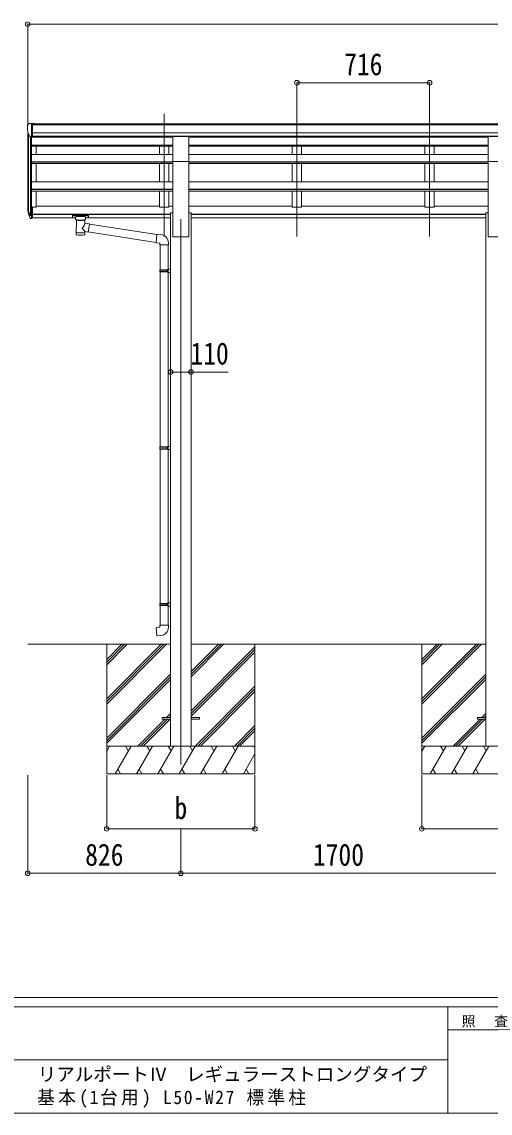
# Model space of a CAD drawing. Units: millimetres at full size, sheet at 1:25. Extents: x -6988 to 7066, y -4877 to 4823.
# Drawn here: x -8 to 2519, y -4877 to 1015 of the extents above; entities that cross this region are included whole.
import ezdxf
from ezdxf.enums import TextEntityAlignment as Align

# ---------------------------------------------------------------- set-up
doc = ezdxf.new("R2010")
doc.units = ezdxf.units.MM
doc.header["$LTSCALE"] = 25
doc.header["$PDMODE"] = 32
doc.header["$PDSIZE"] = 25
for name, color, linetype, lineweight in [('0-0_0', 7, 'Continuous', 9), ('0-1_本体', 4, 'Continuous', 9), ('0-2_部品', 7, 'Continuous', 9), ('0-8_PARTS2', 2, 'Continuous', 9), ('0-A_寸法', 6, 'Continuous', 9), ('F-0_240', 7, 'Continuous', 9)]:
    doc.layers.add(name, color=color, linetype=linetype, lineweight=lineweight)
doc.styles.add('ＭＳ ゴシック', font='')
doc.styles.get('ＭＳ ゴシック').set_extended_font_data('MS Gothic')

msp = doc.modelspace()

# ---------------------------------------------------------------- linework, layer by layer
at = {"layer": '0-0_0'}
for p, q in [((24.13, -2345.47), (795.13, -2345.47)), ((450.13, -2345.47), (450.13, -3045.47)), ((450.13, -2639.65), (744.31, -2345.47)), ((450.13, -2653.79), (758.45, -2345.47)), ((450.13, -2667.93), (772.6, -2345.47)), ((450.13, -2455.8), (560.46, -2345.47)), ((450.13, -2441.66), (546.32, -2345.47)), ((450.13, -2427.52), (532.18, -2345.47)), ((905.13, -2345.47), (2495.13, -2345.47)), ((905.13, -2521.3), (1080.96, -2345.47)), ((905.13, -2507.16), (1066.82, -2345.47)), ((905.13, -2493.02), (1052.68, -2345.47)), ((1250.13, -2345.47), (1250.13, -3045.47)), ((2150.13, -2345.47), (2150.13, -3045.47)), ((2150.13, -2639.65), (2444.31, -2345.47)), ((2150.13, -2653.79), (2458.45, -2345.47)), ((2150.13, -2667.93), (2472.6, -2345.47)), ((2150.13, -2455.8), (2260.46, -2345.47)), ((2150.13, -2441.66), (2246.32, -2345.47)), ((2150.13, -2427.52), (2232.18, -2345.47)), ((905.13, -2705.15), (1250.13, -2360.15)), ((905.13, -2719.29), (1250.13, -2374.29)), ((905.13, -2733.43), (1250.13, -2388.44)), ((450.13, -2851.78), (795.13, -2506.78)), ((450.13, -2865.92), (795.13, -2520.93)), ((2150.13, -2851.78), (2495.13, -2506.78)), ((2150.13, -2865.92), (2495.13, -2520.93)), ((450.13, -2880.07), (795.13, -2535.07)), ((926.94, -2895.47), (1250.13, -2572.28)), ((941.08, -2895.47), (1250.13, -2586.43)), ((2150.13, -2880.07), (2495.13, -2535.07)), ((955.23, -2895.47), (1250.13, -2600.57)), ((618.57, -2895.47), (764.07, -2749.97)), ((632.72, -2895.47), (778.22, -2749.97)), ((646.86, -2895.47), (792.36, -2749.97)), ((773.07, -2740.97), (795.13, -2718.91)), ((787.22, -2740.97), (795.13, -2733.06)), ((2318.57, -2895.47), (2464.07, -2749.97)), ((2332.72, -2895.47), (2478.22, -2749.97)), ((2346.86, -2895.47), (2492.36, -2749.97)), ((2473.07, -2740.97), (2495.13, -2718.91)), ((2487.22, -2740.97), (2495.13, -2733.06)), ((1139.07, -2895.47), (1250.13, -2784.41)), ((1153.22, -2895.47), (1250.13, -2798.56)), ((1167.36, -2895.47), (1250.13, -2812.7)), ((1250.13, -2895.47), (450.13, -2895.47)), ((450.13, -2922.98), (466.01, -2895.47)), ((494.88, -3045.47), (581.48, -2895.47)), ((566.48, -2921.45), (551.48, -2895.47)), ((610.35, -3045.47), (696.95, -2895.47)), ((681.95, -2921.45), (666.95, -2895.47)), ((725.82, -3045.47), (812.42, -2895.47)), ((797.42, -2921.45), (782.42, -2895.47)), ((841.29, -3045.47), (927.89, -2895.47)), ((912.89, -2921.45), (897.89, -2895.47)), ((956.76, -3045.47), (1043.36, -2895.47)), ((1028.36, -2921.45), (1013.36, -2895.47)), ((1072.23, -3045.47), (1158.83, -2895.47)), ((1128.83, -2895.47), (1143.83, -2921.45)), ((1187.7, -3045.47), (1250.13, -2937.33)), ((1244.3, -2895.47), (1250.13, -2905.57)), ((2950.13, -2895.47), (2150.13, -2895.47)), ((2150.13, -2922.98), (2166.01, -2895.47)), ((2194.88, -3045.47), (2281.48, -2895.47)), ((2266.48, -2921.45), (2251.48, -2895.47)), ((2310.35, -3045.47), (2396.95, -2895.47)), ((2381.95, -2921.45), (2366.95, -2895.47)), ((2425.82, -3045.47), (2512.42, -2895.47)), ((2497.42, -2921.45), (2482.42, -2895.47)), ((450.13, -3045.47), (1250.13, -3045.47)), ((509.88, -3019.49), (524.87, -3045.47)), ((625.35, -3019.49), (640.35, -3045.47)), ((740.82, -3019.49), (755.82, -3045.47)), ((856.29, -3019.49), (871.29, -3045.47)), ((971.76, -3019.49), (986.76, -3045.47)), ((1087.23, -3019.49), (1102.23, -3045.47)), ((1202.7, -3019.49), (1217.7, -3045.47)), ((2150.13, -3045.47), (2950.13, -3045.47)), ((2209.88, -3019.49), (2224.87, -3045.47)), ((2325.35, -3019.49), (2340.35, -3045.47)), ((2440.82, -3019.49), (2455.82, -3045.47))]:
    msp.add_line(p, q, dxfattribs=at)
at = {"layer": '0-1_本体'}
for p, q in [((24.13, 13.8), (24.13, 427.31)), ((50.63, 464.06), (5049.63, 464.06)), ((50.63, 458.71), (5049.63, 458.71)), ((50.63, 415.19), (5049.63, 415.19)), ((28.41, 408.51), (28.41, -10.47)), ((38.13, 393.16), (38.13, -28.47)), ((44.13, 393.68), (44.13, 15.97)), ((44.13, 392.19), (807.63, 392.19)), ((50.63, 397.52), (5049.63, 397.52)), ((807.63, 395.14), (50.63, 395.14)), ((735.13, 395.14), (735.13, 392.19)), ((785.13, 395.14), (785.13, 392.19)), ((892.63, 395.14), (2507.63, 395.14)), ((892.63, 392.19), (2507.63, 392.19)), ((1451.13, 395.14), (1451.13, 392.19)), ((1501.13, 395.14), (1501.13, 392.19)), ((2167.13, 395.14), (2167.13, 392.19)), ((2217.13, 395.14), (2217.13, 392.19)), ((44.13, 350.23), (807.63, 350.23)), ((44.13, 348.54), (807.63, 348.54)), ((44.13, 344.75), (807.63, 344.75)), ((44.13, 299.33), (807.63, 299.33)), ((69.13, 299.33), (69.13, 344.75)), ((735.13, 344.75), (735.13, 299.33)), ((785.13, 344.75), (785.13, 299.33)), ((892.63, 350.23), (2507.63, 350.23)), ((892.63, 348.54), (2507.63, 348.54)), ((892.63, 344.75), (2507.63, 344.75)), ((892.63, 299.33), (2507.63, 299.33)), ((1451.13, 344.75), (1451.13, 299.33)), ((1501.13, 344.75), (1501.13, 299.33)), ((2167.13, 344.75), (2167.13, 299.33)), ((2217.13, 344.75), (2217.13, 299.33)), ((44.13, 258.74), (807.63, 258.74)), ((44.13, 257.06), (807.63, 257.06)), ((44.13, 250.19), (807.63, 250.19)), ((69.13, 151.09), (69.13, 250.19)), ((735.13, 250.19), (735.13, 151.09)), ((785.13, 250.19), (785.13, 151.09)), ((807.63, -145.47), (807.63, 261.49)), ((892.63, -145.47), (892.63, 261.49)), ((892.63, 258.74), (2507.63, 258.74)), ((892.63, 257.06), (2507.63, 257.06)), ((892.63, 250.19), (2507.63, 250.19)), ((1451.13, 250.19), (1451.13, 151.09)), ((1501.13, 250.19), (1501.13, 151.09)), ((2167.13, 250.19), (2167.13, 151.09)), ((2217.13, 250.19), (2217.13, 151.09)), ((2507.63, -145.47), (2507.63, 261.49)), ((44.13, 151.09), (807.63, 151.09)), ((892.63, 151.09), (2507.63, 151.09)), ((44.13, 111.95), (807.63, 111.95)), ((44.13, 110.28), (807.63, 110.28)), ((44.13, 100.64), (807.63, 100.64)), ((69.13, 15.14), (69.13, 100.64)), ((735.13, 100.64), (735.13, 15.14)), ((892.63, 111.95), (2507.63, 111.95)), ((892.63, 110.28), (2507.63, 110.28)), ((892.63, 100.64), (2507.63, 100.64)), ((1451.13, 100.64), (1451.13, 15.14)), ((2167.13, 100.64), (2167.13, 15.14)), ((50.63, 15.14), (69.13, 15.14)), ((69.13, 20.35), (735.13, 20.35)), ((785.13, 20.35), (807.63, 20.35)), ((892.63, 20.35), (1451.13, 20.35)), ((1501.13, 20.35), (2167.13, 20.35)), ((2217.13, 20.35), (2507.63, 20.35)), ((50.63, -23.95), (795.13, -23.95)), ((50.63, -25.33), (795.13, -25.33)), ((50.63, -42.51), (282.13, -42.51)), ((336.13, -42.51), (795.13, -42.51)), ((795.13, -15.47), (795.13, -2895.47)), ((795.13, -15.47), (807.63, -15.47)), ((892.63, -15.47), (905.13, -15.47)), ((905.13, -15.47), (905.13, -2895.47)), ((905.13, -23.95), (2495.13, -23.95)), ((905.13, -25.33), (2495.13, -25.33)), ((905.13, -42.51), (2495.13, -42.51)), ((2495.13, -15.47), (2495.13, -2895.47)), ((2495.13, -15.47), (2507.63, -15.47)), ((807.63, -145.47), (892.63, -145.47)), ((2507.63, -145.47), (2592.63, -145.47))]:
    msp.add_line(p, q, dxfattribs=at)
for points in [[(785.13, 100.64), (785.13, 15.14), (735.13, 15.14)], [(1501.13, 100.64), (1501.13, 15.14), (1451.13, 15.14)], [(2217.13, 100.64), (2217.13, 15.14), (2167.13, 15.14)]]:
    msp.add_lwpolyline(points, dxfattribs=at)
at = {"layer": '0-2_部品'}
for p, q in [((22.13, 456.3), (22.13, 455.67)), ((29.04, 465.1), (24.97, 459.29)), ((32.13, 465.67), (29.8, 465.52)), ((32.13, 465.67), (50.63, 465.67)), ((44.13, 392.68), (44.13, 465.67)), ((50.63, 465.67), (60.63, 465.58)), ((50.63, 393.68), (50.63, 465.67)), ((60.63, 463.48), (60.63, 465.58)), ((36.51, 394.5), (27.23, 410.56)), ((44.13, 392.68), (38.92, 393)), ((50.63, 393.68), (44.13, 393.68)), ((807.63, 395.64), (892.63, 395.64)), ((807.63, 261.49), (807.63, 395.64)), ((892.63, 261.49), (892.63, 395.64)), ((2507.63, 395.64), (2592.63, 395.64)), ((2507.63, 261.49), (2507.63, 395.64)), ((807.63, 261.49), (892.63, 261.49)), ((2507.63, 261.49), (2592.63, 261.49)), ((44.13, 15.97), (44.13, -45.91)), ((50.63, 15.97), (44.13, 15.97)), ((50.63, 15.97), (50.63, -45.09)), ((26.52, -10.07), (36.69, -29.24)), ((37.7, -27.99), (27.94, -9.58)), ((29.11, -26.93), (36.69, -44.41)), ((44.13, -28.74), (39, -28.74)), ((44.13, -30.74), (39.29, -30.74)), ((44.13, -45.91), (39.29, -45.91)), ((50.63, -22.34), (44.13, -22.34)), ((50.63, -27.74), (44.13, -27.74)), ((50.63, -45.09), (44.13, -45.09)), ((265.63, -30.81), (265.63, -41.57)), ((265.63, -31), (265.63, -32.54)), ((267.63, -30.14), (350.63, -30.14)), ((267.63, -32.32), (350.63, -32.32)), ((267.63, -42.23), (282.13, -42.23)), ((282.13, -49.04), (282.13, -38.76)), ((286.23, -53.54), (286.21, -133.83)), ((332.03, -71.11), (332.03, -53.53)), ((336.13, -49.04), (336.13, -38.76)), ((336.13, -42.23), (350.63, -42.23)), ((352.63, -30.81), (352.63, -41.57)), ((357.25, -75.02), (332.03, -71.11)), ((332.05, -133.83), (332.03, -117.2)), ((332.03, -117.45), (350.23, -120.28)), ((357.25, -75.02), (350.23, -120.28)), ((721.07, -133.52), (356.94, -77.03)), ((717.4, -175.46), (350.5, -118.54)), ((742.05, -133.65), (721.22, -131.82)), ((737.13, -189.39), (783.13, -189.39)), ((739.13, -189.39), (739.13, -323.38)), ((781.13, -189.39), (781.13, -320.83)), ((783.13, -189.39), (783.13, -178.47)), ((737.13, -325.38), (738.13, -323.38)), ((737.13, -325.38), (781.13, -325.38)), ((737.13, -325.38), (737.13, -333.38)), ((737.13, -333.38), (781.13, -333.38)), ((737.13, -333.38), (738.13, -335.38)), ((738.13, -323.38), (781.13, -323.38)), ((738.13, -335.38), (781.13, -335.38)), ((739.13, -335.38), (739.13, -1279.57)), ((776.65, -325.38), (776.22, -323.38)), ((779.13, -320.88), (795.13, -320.41)), ((779.13, -322.88), (779.13, -320.88)), ((779.13, -322.88), (781.13, -322.88)), ((779.13, -337.88), (779.13, -335.88)), ((779.13, -337.88), (795.13, -338.35)), ((781.13, -337.94), (781.13, -1277.01)), ((795.13, -320.41), (795.13, -338.35)), ((737.13, -1281.57), (738.13, -1279.57)), ((737.13, -1281.57), (781.13, -1281.57)), ((737.13, -1281.57), (737.13, -1289.57)), ((737.13, -1289.57), (781.13, -1289.57)), ((737.13, -1289.57), (738.13, -1291.57)), ((738.13, -1279.57), (781.13, -1279.57)), ((738.13, -1291.57), (781.13, -1291.57)), ((739.13, -1291.57), (739.13, -2124.73)), ((776.65, -1281.57), (776.22, -1279.57)), ((779.13, -1277.07), (795.13, -1276.6)), ((779.13, -1279.07), (779.13, -1277.07)), ((779.13, -1279.07), (781.13, -1279.07)), ((779.13, -1294.07), (779.13, -1292.07)), ((779.13, -1294.07), (795.13, -1294.54)), ((781.13, -1294.13), (781.13, -2122.17)), ((795.13, -1276.6), (795.13, -1294.54)), ((737.13, -2126.73), (738.13, -2124.73)), ((737.13, -2126.73), (781.13, -2126.73)), ((737.13, -2126.73), (737.13, -2134.73)), ((737.13, -2134.73), (781.13, -2134.73)), ((737.13, -2134.73), (738.13, -2136.73)), ((738.13, -2124.73), (781.13, -2124.73)), ((738.13, -2136.73), (781.13, -2136.73)), ((739.13, -2136.73), (739.13, -2242.87)), ((776.65, -2126.73), (776.22, -2124.73)), ((779.13, -2122.23), (795.13, -2121.76)), ((779.13, -2124.23), (779.13, -2122.23)), ((779.13, -2124.23), (781.13, -2124.23)), ((779.13, -2139.23), (779.13, -2137.23)), ((779.13, -2139.23), (795.13, -2139.7)), ((781.13, -2139.29), (781.13, -2242.87)), ((795.13, -2121.76), (795.13, -2139.7)), ((737.13, -2242.87), (783.13, -2242.87)), ((737.13, -2252.87), (737.13, -2242.87)), ((783.13, -2242.87), (783.13, -2253.79))]:
    msp.add_line(p, q, dxfattribs=at)
at = {"layer": '0-2_部品', "color": 4}
for p, q in [((750.13, -2740.97), (750.13, -2749.97)), ((795.13, -2740.97), (750.13, -2740.97)), ((795.13, -2749.97), (750.13, -2749.97)), ((950.13, -2740.97), (905.13, -2740.97)), ((950.13, -2749.97), (905.13, -2749.97)), ((950.13, -2740.97), (950.13, -2749.97)), ((2450.13, -2740.97), (2450.13, -2749.97)), ((2495.13, -2740.97), (2450.13, -2740.97)), ((2495.13, -2749.97), (2450.13, -2749.97))]:
    msp.add_line(p, q, dxfattribs=at)
at = {"layer": '0-2_部品'}
for points in [[(265.63, -30.81), (265.67, -30.61), (265.75, -30.47), (265.85, -30.38), (265.95, -30.32), (266.07, -30.27), (266.37, -30.21), (266.86, -30.17), (267.4, -30.14), (267.63, -30.14)], [(265.63, -41.57), (265.67, -41.76), (265.75, -41.9), (265.85, -41.99), (265.95, -42.05), (266.07, -42.1), (266.37, -42.16), (266.86, -42.21), (267.4, -42.23), (267.63, -42.23)], [(282.17, -48.98), (282.15, -49.34), (282.39, -50.3), (282.91, -51.18), (283.72, -52.02), (284.83, -52.81), (286.23, -53.54)], [(332.03, -53.53), (332.26, -53.43), (333.62, -52.7), (334.73, -51.85), (335.49, -50.99), (335.95, -50.09), (336.12, -49.2)], [(350.63, -30.14), (350.98, -30.15), (351.51, -30.17), (351.96, -30.22), (352.27, -30.3), (352.44, -30.4), (352.56, -30.54), (352.62, -30.72), (352.63, -30.81)], [(350.63, -42.23), (350.98, -42.23), (351.51, -42.2), (351.96, -42.15), (352.27, -42.07), (352.44, -41.97), (352.56, -41.84), (352.62, -41.66), (352.63, -41.57)], [(721.22, -131.82), (717.21, -177.65), (737.13, -179.39), (737.13, -189.39)], [(776.65, -325.38), (776.65, -333.38), (776.22, -335.38)], [(779.13, -335.88), (781.13, -335.88), (781.13, -322.88)], [(776.65, -1281.57), (776.65, -1289.57), (776.22, -1291.57)], [(779.13, -1292.07), (781.13, -1292.07), (781.13, -1279.07)], [(776.65, -2126.73), (776.65, -2134.73), (776.22, -2136.73)], [(779.13, -2137.23), (781.13, -2137.23), (781.13, -2124.23)], [(742.05, -2298.62), (721.22, -2300.44), (717.21, -2254.61), (737.13, -2252.87)]]:
    msp.add_lwpolyline(points, dxfattribs=at)
for centre, radius, start, end in [((25.13, 456.3), 3, 93, 180), ((224.13, 455.67), 202, 180, 192.90261), ((29.86, 464.53), 1, 93.5, 145), ((39.11, 396), 3, 210, 266.5), ((112.79, 12.1), 89.07, 174.49576, 194.41188), ((112.08, 16.38), 88.05, 177.22392, 197.21071), ((157.35, 9.15), 133.22, 183.27987, 195.71302), ((39.29, -27.74), 3, 210, 270), ((39.29, -42.91), 3, 210, 270), ((39, -27.24), 1.5, 210, 270), ((738.13, -178.47), 45, 0, 85), ((738.13, -2253.79), 45, 275, 0)]:
    msp.add_arc(centre, radius, start, end, dxfattribs=at)
for centre, major_axis, ratio, start_param, end_param in [((267.63, -32.54), (2, 0), 0.109601, 1.5707963, 3.1415927), ((309.13, -38.76), (27, 0), 0.122176, 6.2831853, 9.424778), ((309.14, -53.99), (-22.91, 0.42), 0.072511, 0.0008029, 1.5715993), ((309.14, -55.62), (-22.91, 0.42), 0.072511, 0.0008029, 1.5715993), ((309.12, -53.99), (22.92, 0.42), 0.07247, 4.71158, 6.2823764), ((309.12, -55.62), (22.92, 0.42), 0.07247, 4.71158, 6.2823764), ((320.13, -49.04), (16, 0), 0.361356, 6.2636979, 6.2831853), ((350.63, -32.54), (2, 0), 0.109601, 0, 1.5707963), ((309.13, -97.65), (-22.81, -26.62), 0.234429, 1.6855472, 3.1268519), ((311.69, -95.01), (20.32, -22.25), 0.045535, 0.0389954, 1.3075346), ((309.13, -133.83), (22.92, 0), 0.101955, 3.1415499, 6.2833984), ((309.13, -121.39), (22.91, 0), 0.122865, 3.1415927, 6.2831853)]:
    msp.add_ellipse(centre, major_axis=major_axis, ratio=ratio, start_param=start_param, end_param=end_param, dxfattribs=at)
at = {"layer": '0-8_PARTS2'}
for p, q in [((760.13, -143.13), (760.13, 519.4)), ((1476.13, -143.13), (1476.13, 519.4)), ((2192.13, -143.13), (2192.13, 519.4)), ((850.13, -49.33), (850.13, -2995.47))]:
    msp.add_line(p, q, dxfattribs=at)
at = {"layer": '0-A_寸法'}
for p, q in [((24.13, 1002.89), (24.13, 457.26)), ((24.13, 1002.89), (5076.13, 1002.89)), ((1476.13, 686.27), (1476.13, 457.26)), ((1476.13, 686.27), (2192.13, 686.27)), ((2192.13, 686.27), (2192.13, 457.26)), ((795.13, -875.65), (905.13, -875.65)), ((905.13, -875.65), (1105.13, -875.65)), ((24.13, -3581.84), (24.13, -3052.89)), ((450.13, -3341.86), (450.13, -3052.89)), ((1250.13, -3341.86), (1250.13, -3052.89)), ((2150.13, -3341.86), (2150.13, -3052.89)), ((450.13, -3341.86), (1250.13, -3341.86)), ((850.13, -3581.84), (850.13, -3341.86)), ((2150.13, -3341.86), (2950.13, -3341.86)), ((24.13, -3581.84), (850.13, -3581.84)), ((850.13, -3581.84), (2550.13, -3581.84))]:
    msp.add_line(p, q, dxfattribs=at)
for p in [(24.13, 1002.89), (1476.13, 686.27), (2192.13, 686.27), (795.13, -875.65), (905.13, -875.65), (450.13, -3341.86), (1250.13, -3341.86), (2150.13, -3341.86), (24.13, -3581.84), (850.13, -3581.84)]:
    msp.add_point(p, dxfattribs=at)
at = {"layer": 'F-0_240', "color": 5}
for p, q in [((-6987.88, -4252.21), (6712.12, -4252.21)), ((-6987.88, -4302.21), (4489.82, -4302.21)), ((2289.82, -4302.21), (2289.82, -4877.21)), ((2289.82, -4427.21), (3789.82, -4427.21)), ((-2835.18, -4589.71), (2289.82, -4589.71)), ((-6987.88, -4877.21), (6712.12, -4877.21))]:
    msp.add_line(p, q, dxfattribs=at)

# ---------------------------------------------------------------- texts
at = {"layer": '0-A_寸法', "color": 7, "style": 'ＭＳ ゴシック', "width": 0.85}
for s, p in [('716', (1731.01, 691.27)), ('110', (902.01, -870.65)), ('b', (815.76, -3324.36)), ('826', (334.01, -3576.84)), ('1700', (1562.63, -3576.84))]:
    msp.add_text(s, height=119.1, dxfattribs=at).set_placement(p, align=Align.BOTTOM_LEFT)
at = {"layer": 'F-0_240', "style": 'ＭＳ ゴシック'}
msp.add_text('リアルポートⅣ\u3000レギュラーストロングタイプ', height=73.31, dxfattribs=at).set_placement((78.1, -4725.87), align=Align.BOTTOM_LEFT)
at = {"layer": 'F-0_240', "attachment_point": 7, "style": 'ＭＳ ゴシック'}
for s, insert, char_height in [('\\T1.17;照\u3000査', (2364.83, -4414.71), 54.99), ('\\T1.19;\\W0.95;基本(1台用)\\~L50-W27\\~標準柱', (75.55, -4847.54), 73.31)]:
    msp.add_mtext(s, dxfattribs=dict(at, insert=insert, char_height=char_height))

doc.saveas('drawing.dxf')
